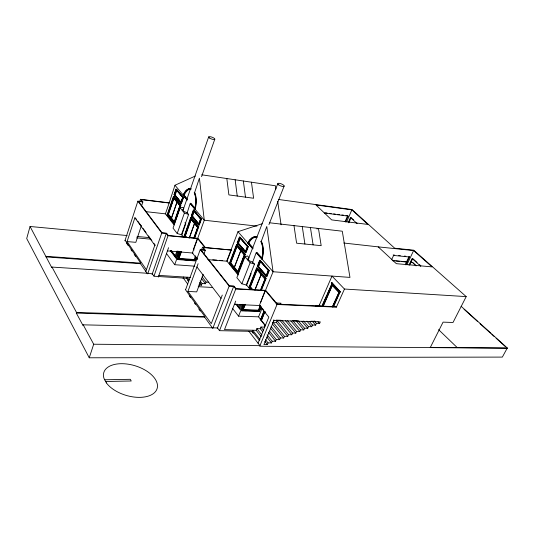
<?xml version="1.0" encoding="UTF-8"?>
<svg xmlns="http://www.w3.org/2000/svg" width="534" height="534" viewBox="0 0 534 534"><rect width="100%" height="100%" fill="white"/><g stroke="black" fill="none" stroke-linecap="round" stroke-linejoin="round"><path stroke-width="0.8" d="M195.464 208.694L194.736 208.607L195.397 205.637A14.552 7.116 -83.5 0 0 194.196 192.727M262.388 258.543L261.66 258.483L262.414 255.379A15.346 8.497 -84.9 0 0 260.832 241.515M127.145 235.541L30.051 226.489L26.7 238.544L89.245 357.787L502.347 357.099L507.3 348.001L461.102 306.289M188.736 280.931L186.787 278.294L153.952 276.225L152.303 273.835L147.638 273.281L51.985 267.067L51.805 267.674L30.051 226.489M259.504 340.585L252.355 331.354L219.494 330.673L217.505 327.936L83.211 324.839L83.004 325.473L76.309 313.071L76.509 312.437L51.985 267.067M124.929 240.794L137.879 201.158L142.251 201.685L140.449 199.309L139.674 201.672M146.403 269.79L127.092 241.568L134.902 217.759L136.317 219.147M89.245 357.787L93.69 344.23L83.211 324.839M141.643 205.677L142.865 201.965L141.063 199.589L169.144 203.027L165.44 213.854L145.388 211.584M141.33 225.795L135.83 242.336L127.092 241.568M125.103 240.253L140.742 263.169L140.549 263.723L45.997 256.907M169.144 203.027L174.978 185.245L195.364 176.02M145.829 271.466L154.8 245.233L134.902 217.759M167.089 215.022L173.45 196.378L174.004 196.452L180.953 204.936L174.438 223.766L173.884 223.706L167.089 215.022L167.643 215.082L169.585 217.565M167.903 214.308L174.004 196.452M174.011 194.75L175.926 189.156L176.48 189.23L183.496 197.64L181.527 203.294L180.973 203.227L174.011 194.75L174.852 194.963L181.333 202.833L183.195 197.493L176.667 189.677L174.852 194.963M179.891 205.517L173.971 222.544L167.609 214.421L173.396 197.553L179.891 205.517L180.452 205.583L179.644 207.9M147.638 273.281L147.444 273.842L140.255 263.289M174.798 194.122L176.24 189.924M147.891 273.335L161.755 232.984L137.879 201.158M174.525 222.598L168.157 214.481L173.944 197.627L175.446 199.462M152.11 274.396L166.281 233.425L161.755 232.984M173.884 223.706L180.399 204.869L173.45 196.378M154.026 276.011L168.01 235.708L166.281 233.425M180.779 202.766L182.635 197.426L176.12 189.603L174.304 194.89L180.779 202.766L181.333 202.833M180.973 203.227L182.942 197.567L175.926 189.156M175.332 220.282L178.563 210.997M183.816 208.547L182.808 207.319L180.112 207.826L173.036 228.138L177.201 233.512L181.84 234.853L183.756 237.316M158.298 277.066L168.564 247.683M182.915 210.529L208.667 136.964M177.201 233.512L184.384 213.073L180.112 207.826M187.107 213.053L190.124 203.641L195.11 209.281A14.985 7.329 -83.5 0 0 194.656 192.44L199.409 178.169L204.275 220.228L192.407 252.989L197.406 259.437M201.558 176.674L214.808 139.18M194.59 238.244L198.748 226.65L191.265 217.525L190.705 217.458L183.956 236.582L184.517 236.642M185.058 235.107L188.028 226.696M188.836 224.407L191.265 217.525M181.406 234.813L188.622 214.414L186.666 212.459A3.651 1.348 19.3 0 1 183.155 210.75A3.651 1.348 19.3 0 1 183.322 209.221M181.84 234.853L185.765 223.753L184.924 222.705M176.847 251.22L175.239 255.779L171.267 250.439M177.875 250.953L175.693 257.114L170.813 250.553M178.643 251.427L176.147 258.456L170.213 250.466M191.299 215.789L193.335 210.042L193.902 210.109L201.445 219.16L199.356 224.961L198.788 224.901L191.299 215.789L191.86 215.856L199.356 224.961M185.478 237.229L184.504 235.981L190.651 218.68L191.212 218.746L185.064 236.035L186.046 237.283M191.613 215.943L192.18 216.01L199.142 224.474L198.575 224.413L191.613 215.943L193.542 210.516L194.109 210.583L201.118 218.993L200.55 218.933L193.542 210.516M192.373 214.421L193.902 210.109M194.743 266.179L174.718 264.71L179.344 251.701M192.18 216.01L194.109 210.583M196.412 257.849L195.284 260.932L177.682 259.564L180.218 251.427M177.682 259.564L180.465 251.754M178.516 258.022L180.439 252.629M181.233 251.407L178.483 259.117L194.857 260.392L195.965 257.355M181.48 251.514L179.044 258.349L194.176 259.537L195.544 255.793M189.149 238.237L194.449 223.446L191.192 219.454L185.405 235.734L186.773 237.47M189.537 237.59L194.556 223.572L197.854 227.611L195.878 233.091M194.022 238.184L198.174 226.59L190.705 217.458M193.535 238.631L197.64 227.237L190.651 218.68M198.575 224.413L200.55 218.933M199.202 223.259L200.791 218.833L194.309 211.057L192.494 216.163L198.935 223.993M193.909 238.564L195.317 234.653M198.788 224.901L200.877 219.094L193.335 210.042M194.65 237.169L198.207 227.297L197.64 227.237M199.429 223.693L200.837 219.781M193.622 248.844L197.159 239.058M183.122 278.621L183.716 276.979M186.593 278.835L187.187 277.206L189.136 279.843M194.857 260.392L195.718 257.034M195.885 258.302L195.037 260.612L191.038 260.298M185.632 289.602L200.257 249.572L204.649 249.952L202.479 247.235L201.338 250.353M222.271 295.075L211.264 323.664L187.928 291.43L198.101 263.723M203.895 254.071L205.296 250.252L203.127 247.536L231.275 250.046L227.03 261.186L207.9 259.671M203.227 274.316L196.699 291.884L187.928 291.43M198.715 285.022L201.445 285.183L202.052 283.534L200.083 280.924M202.052 283.534L205.443 283.741L206.057 282.099L202.086 276.886M185.552 289.815L204.876 316.575L204.662 317.149L76.309 313.071M262.187 223.726L237.95 231.703L226.816 260.932L238.304 274.957M229.246 263.716L236.542 244.519L237.096 244.572L245.42 254.277L237.93 273.668L237.376 273.628L229.246 263.716L229.8 263.756M230.381 262.221L237.096 244.572M237.183 242.843L239.392 237.076L239.946 237.129L248.343 246.755L246.074 252.582L245.52 252.535L237.183 242.843L237.737 242.897L245.553 251.981M229.847 263.122L230.401 263.169L238.017 272.433L237.463 272.393L229.847 263.122L236.495 245.767L244.438 255.219L238.037 271.706L234.433 267.327L240.767 250.92M247.709 247.262L245.84 252.075L245.286 252.028L237.537 243.017L239.619 237.57L240.173 237.623L247.976 246.574M237.737 242.897L239.666 237.85M230.401 263.169L237.043 245.814L242.236 251.881M245.84 252.075L238.084 243.07L240.173 237.623M237.029 246.541L230.768 262.875L234.319 267.187L240.654 250.78M240.4 238.117L238.438 243.244L245.607 251.574L247.616 246.394M200.257 249.572L229.159 286.07L212.779 328.41L204.121 316.395M237.376 273.628L244.859 254.231L236.542 244.519M245.286 252.028L247.422 246.528L239.619 237.57M237.463 272.393L244.272 254.865M245.52 252.535L247.783 246.708L239.392 237.076M238.318 271.673L239.793 267.861M240.387 266.339L244.532 255.673M248.897 257.555L247.542 255.973L244.993 256.734L236.856 277.653L241.849 283.781L246.635 285.116L249.512 288.627M217.278 328.51L233.692 286.337L229.159 286.07M219.567 330.479L235.788 288.967L233.692 286.337M247.916 260.058L277.767 183.743M241.849 283.781L250.112 262.735L244.993 256.734M235.701 301.103L224.494 329.618L256.2 330.312L261.266 336.8M252.475 262.801L256.133 252.749L262.054 259.197A15.8 8.751 -84.9 0 0 261.326 241.214L266.786 226.469L273.068 271.753L259.364 305.495L268.822 317.123L258.049 343.188M268.929 224.607L284.161 186.012M250.386 289.508L248.844 287.619L256.607 267.941L257.168 267.988L266.132 278.441L261.533 289.909M250.005 286.144L256.273 270.257M246.201 285.096L254.504 264.09L252.242 261.874A3.811 1.522 21.3 0 1 248.25 259.784A3.811 1.522 21.3 0 1 248.991 258.082M246.635 285.116L251.154 273.695L250.72 273.662M239.953 304.48L239.072 306.716L237.036 304.113M241.121 304.4L239.619 308.185L236.582 304.3M257.288 266.226L259.637 260.305L260.205 260.352L269.249 270.725L266.84 276.705L266.266 276.665L257.288 266.226L257.855 266.266L266.84 276.705M242.309 304.273L240.173 309.66L235.634 303.846M251.534 289.528L249.485 287.032L256.56 269.236L257.121 269.283L250.046 287.065L252.101 289.562M259.884 260.832L268.295 270.484L266.019 276.125L257.668 266.419L259.884 260.832L260.452 260.879L268.862 270.524M258.149 265.525L259.324 262.574M266.059 275.557L258.229 266.466L260.452 260.879M265.258 325.206L258.576 316.842L238.558 316.168L243.124 304.694M257.101 270.037L250.446 286.778L252.836 289.682M260.699 261.4L258.603 266.66L266.332 275.631L268.475 270.317M261.313 307.003L259.457 311.556L241.862 310.881L241.575 310.514L244.025 304.36M241.862 310.881L244.318 304.727M243.31 307.758L244.519 304.727M245.113 304.333L242.696 310.401L259.05 311.028L260.879 306.543M245.313 304.327L243.23 309.546L258.356 310.141L260.232 305.515M254.878 289.895L261.006 274.596M254.998 290.042L261.133 274.743M260.966 289.882L265.565 278.401L256.607 267.941M260.405 290.276L264.937 279.042M261.059 289.368L265.091 279.375L256.56 269.236M266.266 276.665L268.682 270.685L259.637 260.305M261.273 289.562L262.781 285.817M263.389 284.322L264.897 280.577M267.154 274.756L268.575 271.232M205.296 250.252L200.911 249.872L229.393 285.803L233.919 286.07L236.015 288.7L265.158 290.349L260.679 302.257M259.05 311.028L258.756 310.668L260.585 306.182M259.457 311.556L259.164 311.188L260.091 308.919M258.576 316.842L261.947 308.572M265.358 325.84L260.225 319.412L260.832 319.245L263.97 310.895M256.2 330.312L256.887 328.637L260.265 328.717L262.808 331.948M260.759 319.152L260.225 319.412M261.146 318.478L263.97 311.589M261.079 319.899L264.504 311.556M264.891 311.856L261.513 320.093L264.784 311.562M260.265 328.717L260.952 327.042L264.303 327.122L264.998 325.453M265.158 290.349L277.033 304.48L259.711 346.226L507.18 348.228M273.982 320.02L272.34 323.964L283.714 337.995L284.435 336.307L273.034 322.296L276.332 322.389L287.766 336.36L288.487 334.678L277.033 320.727L276.332 322.389M280.463 304.467L280.991 303.199L276.058 302.972M273.635 320.053L273.969 320.453L263.923 344.557L267.347 344.59L268.061 342.895L265.518 339.651M268.061 342.895L271.466 342.928L272.18 341.233L267.073 334.785M272.18 341.233L275.564 341.279L276.278 339.584L269.61 331.234M276.278 339.584L279.649 339.631L280.363 337.942L271.085 326.428M288.487 334.678L291.798 334.738L292.519 333.056L282.052 320.427M292.519 333.056L295.809 333.123L296.537 331.44L287.599 320.747M345.077 221.643L347.641 215.703L345.999 215.489M345.505 222.037L348.068 216.096L347.641 215.703M346.633 221.93L351.846 209.869L315.941 204.949L331.647 219.895L367.926 224.44L351.846 209.869M296.537 331.44L299.814 331.507L300.535 329.832L292.612 320.44M348.228 222.678L350.471 217.492L353.528 219.808M348.842 222.771L351.098 217.572M300.535 329.832L303.793 329.905L304.52 328.223L298.686 321.368M315.627 306.476L316.108 305.381L319.152 305.521L332.001 276.078L344.457 289.034L466.202 296.604L453.019 322.483L443.073 322.135L430.23 347.607M304.52 328.223L307.758 328.303L308.492 326.628L303.692 321.041M308.492 326.628L311.709 326.715L312.443 325.039L309.233 321.334M331.467 283.067L332.121 282.813L340.365 291.904L339.838 291.871L331.467 283.067L332.295 282.993M321.782 306.362L332.168 283.28M322.042 306.389L326.614 295.956M327.269 294.461L331.841 284.028M322.703 306.249L332.068 284.902L338.563 291.477M322.97 306.256L332.335 284.916M323.13 306.463L332.382 285.383L338.823 292.178M312.443 325.039L315.647 325.126L316.382 323.457L314.226 320.994M316.382 323.457L319.566 323.551L320.3 321.882L273.969 320.453M332.268 306.923L339.123 292.078M332.535 306.93L338.796 292.819M333.203 306.836L339.964 291.584L331.594 282.78M333.516 306.75L340.318 291.43M277.033 304.48L336.38 307.143L344.457 289.034M391.602 259.791L393.618 255.432L409.518 256.994L405.82 264.851M405.339 264.403L409.031 256.554L409.518 256.994M406.901 264.804L413.61 250.573L432.046 266.887L396.328 263.669L378.179 246.862L343.769 243.03M409.004 265.064L412.108 258.509L420.779 266.292M409.685 264.991L412.722 258.563L417.061 262.454M416.14 265.685L412.442 262.348L416.039 265.892M187.321 199.756L183.449 195.137L184.624 192.854A14.552 7.116 -83.5 0 1 190.845 189.243M187.074 198.695L184.163 195.23L185.338 192.948A14.545 7.122 -83.5 0 1 190.411 189.169M252.829 248.41L248.136 243.063L249.491 240.741A15.346 8.497 -84.9 0 1 256.821 237.49M248.136 243.063L248.851 243.13L250.206 240.814A15.339 8.504 -84.9 0 1 256.173 237.27M316.882 228.926L318.471 228.459L321.181 245.667L296.604 243.197L293.987 225.615M105.492 381.503L131.231 380.989L130.283 379.307L104.584 379.781M93.69 344.23L259.945 345.658L248.891 331.287M430.357 347.36L507.3 348.001M280.363 337.942L283.714 337.995M284.435 336.307L287.766 336.36M76.509 312.437L204.876 316.575M276.118 320.126L281.084 320.28M293.486 320.667L298.453 320.827M310.861 321.208L315.821 321.368M260.946 319.893L261.36 319.906M261.093 320.08L261.513 320.093M277.033 320.727L280.31 320.827L291.798 334.738M242.403 310.027L258.756 310.668M241.575 310.514L246.374 310.701M255.165 311.035L259.164 311.188M234.399 304.413L259.945 305.521L260.999 306.81M276.699 304.08L336.033 306.763L336.38 307.143M198.227 286.678L212.619 287.492M235.788 288.967L265.979 290.67L277.62 304.507M249.485 287.032L250.046 287.065M248.844 287.619L249.405 287.652M339.964 291.584L340.498 291.617M206.057 282.099L208.754 282.259M158.878 275.397L190.578 277.42M265.565 278.401L266.132 278.441M268.682 270.685L269.249 270.725M46.164 256.313L140.742 263.169M257.668 266.419L258.229 266.466M178.243 258.796L194.61 260.071M177.442 259.237L180.639 259.491M183.843 259.738L187.841 260.051M212.746 259.811L216.884 260.145M219.367 260.338L222.678 260.605M167.442 250.9L192.988 253.043M194.129 249.899L193.348 249.592M244.859 254.231L245.42 254.277M154.8 245.233L155.26 245.273L153.805 243.264M202.479 247.235L204.756 247.442L197.433 238.311L168.277 235.501L166.548 233.218L162.029 232.771L138.493 201.438L142.865 201.965M136.564 237.857L150.581 239.152M137.098 236.469L149.547 237.63M247.783 246.708L248.343 246.755M392.55 260.499L407.469 261.887M410.786 262.194L412.442 262.348M392.457 260.712L394.112 260.866M395.767 261.019L399.913 261.4M401.568 261.553L405.713 261.94M237.537 243.017L238.084 243.07M184.504 235.981L185.064 236.035M252.649 248.771L248.023 243.19A15.8 8.751 -84.9 0 1 250.566 239.292M168.01 235.708L198.221 238.611L205.343 247.496L231.275 250.046M394.719 255.145L393.131 254.992L393.618 255.432M398.698 255.539L400.286 255.693M404.265 256.086L405.853 256.247M378.179 246.862L413.61 250.573M185.331 223.706L185.765 223.753M198.174 226.59L198.748 226.65M200.877 219.094L201.445 219.16M256.947 226.116L204.275 220.228L190.411 203.674M167.609 214.421L168.157 214.481M269.783 222.811L342.281 231.215L349.964 277.4L273.068 271.753L258.983 255.693M140.449 199.309L168.971 202.807M180.399 204.869L180.953 204.936M182.635 197.426L183.195 197.493M182.942 197.567L183.496 197.64M325.473 212.799L327.115 213.013M329.578 213.333L331.22 213.547M333.683 213.874L335.325 214.087M337.788 214.408L339.43 214.628M341.894 214.948L343.536 215.162M324.245 212.979L348.068 216.096M183.449 195.137L184.163 195.23M190.918 188.816A14.985 7.322 -83.5 0 0 183.115 195.264L183.402 195.304A14.985 7.329 -83.5 0 1 187.601 189.51M278.715 199.496L352.046 209.568L394.699 248.203L413.737 250.206L466.202 296.604M201.725 174.798L275.451 185.785L275.918 189.036M250.112 262.735L254.504 264.09M184.384 213.073L188.622 214.414M419.537 264.677L420.779 265.792M464.073 309.286L477.616 321.528M480.079 323.751L490.552 333.209M491.781 334.324L494.244 336.547M496.093 338.216L505.331 346.559M350.471 217.492L357.159 223.639M438.588 329.652L457.224 347.587M340.365 291.904L331.908 283.267M331.467 284.262L339.477 292.712M319.392 304.974L320.5 306.202M248.851 243.13L253.023 247.883M261.847 257.929L257.008 252.422L256.287 252.362L261.66 258.483M317.944 321.708L319.566 323.551M237.95 231.703L252.936 248.797M256.427 252.776L257.448 253.944M312.423 321.428L315.647 325.126M306.903 321.141L311.709 326.715M301.91 321.468L307.758 328.303M243.27 253.096L244.312 254.304M259.738 272.34L260.786 273.568M295.849 320.54L303.793 329.905M290.85 320.847L299.814 331.507M194.963 208.106L190.978 203.354L190.258 203.267L194.736 208.607M174.978 185.245L186.439 198.935M183.115 195.264L187.167 200.103M285.323 320.527L295.809 333.123M174.558 194.823L181.527 203.294M233.358 268.088L235.387 270.571M236.402 271.806L237.93 273.668M176.948 201.298L177.949 202.519M191.713 219.354L194.71 223.018M195.711 224.247L196.706 225.468M262.047 308.105L263.622 310.04M264.677 311.329L265.732 312.624M270.391 328.103L279.649 339.631M268.402 332.268L275.564 341.279M260.952 327.042L263.502 330.266M266.88 337.114L271.466 342.928M256.887 328.637L261.967 335.118M172.495 221.283L173.951 223.145M165.266 213.633L174.124 224.974M264.817 341.346L267.347 344.59M195.991 256.907L197.487 258.843M259.965 339.457L252.809 330.239L252.128 331.914L253.149 333.236M232.477 308.285L238.558 316.168M196.919 266.933L220.996 298.393M201.478 278.521L205.443 283.741M199.476 282.559L201.445 285.183M187.561 280.156L188.535 281.478M166.501 253.517L174.718 264.71M183.322 278.074L187.681 284.028M137.772 221.156L141.657 226.516M143.119 228.525L146.029 232.55M148.459 235.894L151.863 240.587M189.196 295.709L190.645 297.712M194.489 303.052L195.457 304.387M198.822 309.053L200.27 311.055M126.318 242.837L128.18 245.567M130.963 249.652L131.891 251.02M134.214 254.424L135.609 256.467M310.428 227.524L313.111 244.852M302.264 226.576L304.914 244.031M277.673 201.231L281.071 224.814M251.447 182.207L253.617 198.254L228.886 194.903L226.823 178.536M243.35 180.999L245.486 197.153M235.147 179.778L237.243 196.038M188.202 189.156A14.985 7.329 -83.5 0 1 191.205 188.856M251.547 238.358A15.8 8.751 -84.9 0 1 257.188 237.069M194.369 192.4A14.985 7.322 -83.5 0 1 194.817 209.248M261.033 241.188A15.806 8.751 -84.9 0 1 261.767 259.17M247.736 243.164A15.806 8.751 -84.9 0 1 256.901 237.043M173.924 198.308L168.47 214.174L171.441 217.959L176.954 202.019L173.924 198.308M176.861 190.124L175.145 195.097L181.139 202.379L182.888 197.353L176.861 190.124M177.054 202.139L171.541 218.079L174.551 221.91L180.118 205.897L177.054 202.139M106.366 382.885L103.99 378.406A27.835 15.473 16.7 0 1 136.677 366.277A27.835 15.473 16.7 0 1 151.716 394.666A27.835 15.473 16.7 0 1 106.366 382.885M209.401 137.939A3.264 0.941 20.3 0 0 214.648 139.381A3.264 0.941 20.3 0 0 211.17 136.904A3.264 0.941 20.3 0 0 209.401 137.939M278.708 184.884A3.418 1.061 21.7 0 0 284.055 186.266A3.418 1.061 21.7 0 0 280.136 183.489A3.418 1.061 21.7 0 0 278.708 184.884"/></g></svg>
